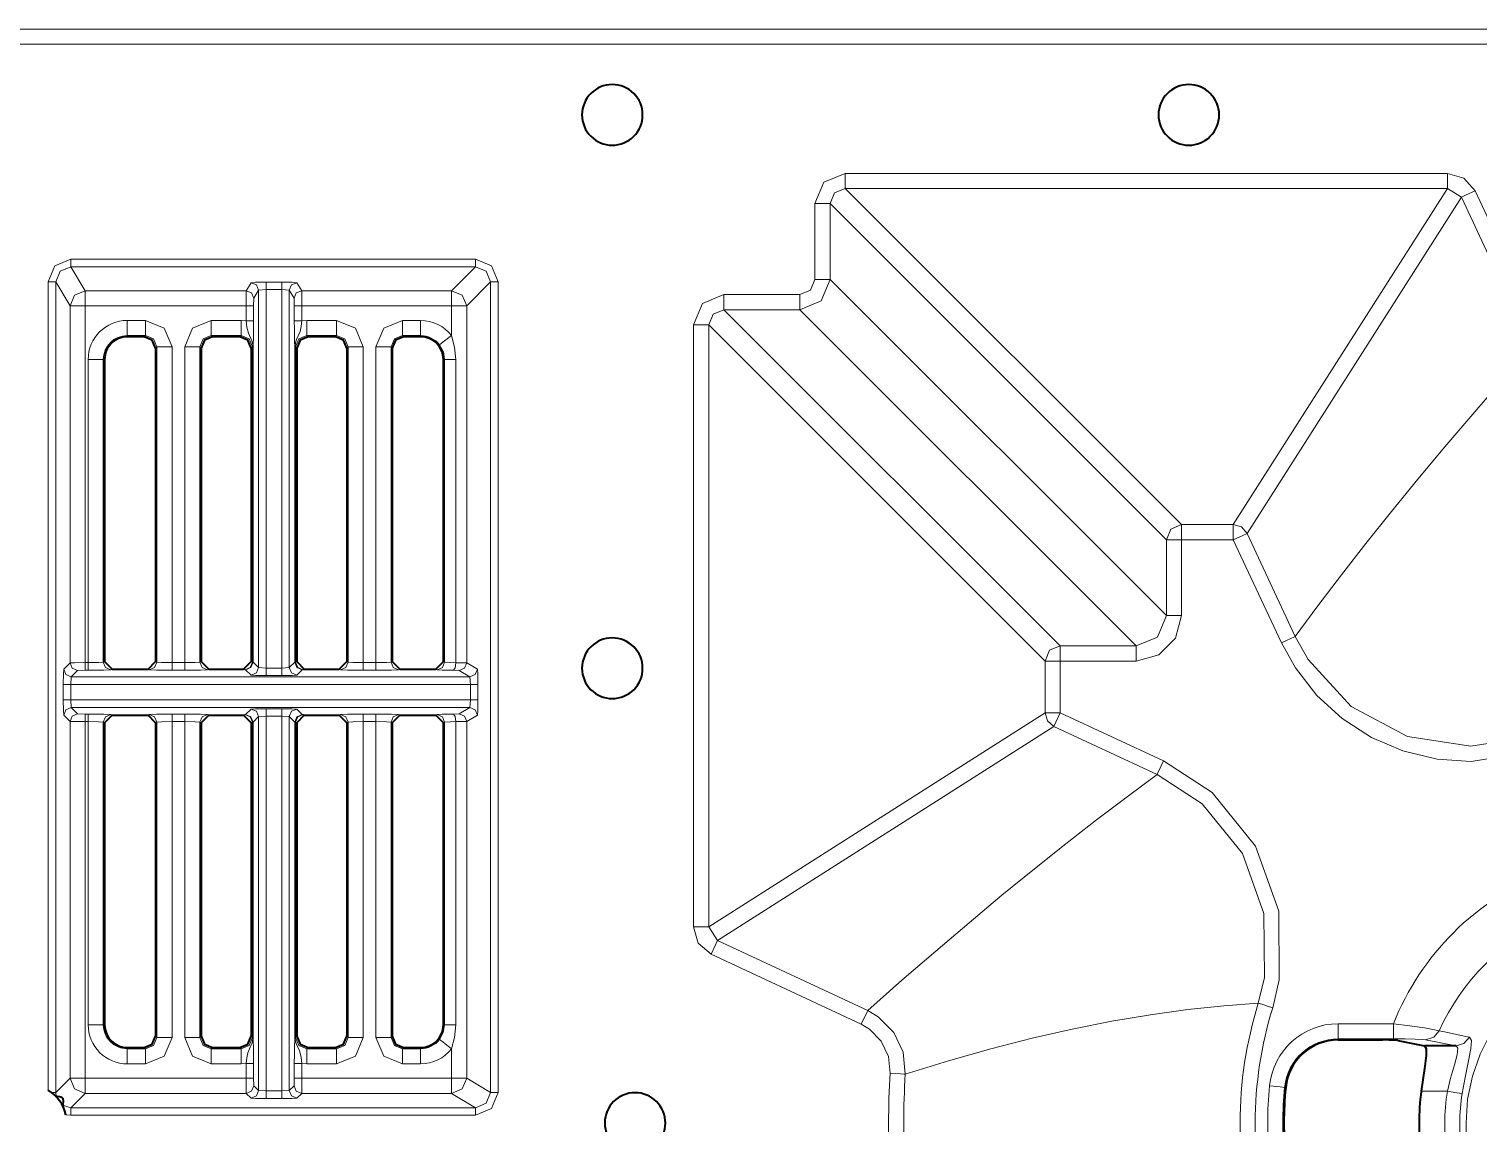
# Model space of a CAD drawing. Header units: millimetres. Extents: x 0 to 2941, y -405 to 1422.
# Drawn here: x 515.1 to 610.6, y 1203.2 to 1275.4 of the extents above; entities that cross this region are included whole.
import ezdxf

# ---------------------------------------------------------------- set-up
doc = ezdxf.new("R2010")
doc.units = ezdxf.units.MM
doc.layers.add('FINE', color=9, linetype='Continuous')
doc.layers.add('OUTLINE', color=7, linetype='Continuous')

msp = doc.modelspace()

# ---------------------------------------------------------------- linework, layer by layer
at = {"layer": 'FINE', "lineweight": 9}
for p, q in [((681.54, 1274.35), (131.567, 1274.35)), ((568.918, 1265.835), (608.626, 1265.835)), ((568.918, 1264.837), (591.09, 1242.665)), ((608.626, 1264.837), (568.918, 1264.837)), ((594.5, 1242.665), (608.626, 1264.837)), ((609.53, 1264.26), (608.626, 1264.837)), ((610.435, 1264.682), (615.053, 1254.779)), ((566.922, 1258.833), (566.922, 1263.838)), ((590.092, 1241.667), (567.92, 1263.838)), ((567.92, 1263.838), (567.92, 1258.833)), ((609.53, 1264.26), (595.405, 1242.089)), ((614.148, 1254.357), (609.53, 1264.26)), ((517.879, 1259.67), (518.823, 1258.095)), ((544.545, 1259.67), (517.879, 1259.67)), ((542.971, 1258.095), (544.545, 1259.67)), ((517.823, 1257.096), (516.88, 1258.669)), ((516.88, 1258.669), (516.88, 1205.203)), ((518.823, 1258.095), (529.436, 1258.095)), ((529.436, 1258.095), (529.752, 1258.621)), ((530.252, 1258.121), (529.936, 1257.595)), ((530.751, 1258.164), (530.252, 1258.121)), ((530.252, 1233.23), (530.252, 1258.121)), ((530.751, 1258.663), (531.777, 1258.663)), ((532.277, 1258.121), (531.777, 1258.164)), ((532.277, 1258.121), (532.277, 1233.23)), ((532.593, 1257.595), (532.277, 1258.121)), ((532.777, 1258.621), (533.092, 1258.095)), ((533.092, 1258.095), (542.971, 1258.095)), ((545.544, 1258.67), (543.97, 1257.096)), ((545.544, 1205.202), (545.544, 1258.67)), ((546.044, 1258.67), (546.044, 1205.202)), ((567.92, 1258.833), (590.092, 1236.661)), ((517.823, 1233.545), (517.823, 1257.096)), ((518.823, 1257.096), (518.823, 1233.558)), ((529.936, 1257.595), (529.923, 1257.096)), ((529.923, 1257.096), (529.923, 1256.102)), ((532.605, 1257.096), (532.593, 1257.595)), ((532.605, 1256.102), (532.605, 1257.096)), ((533.105, 1257.096), (533.105, 1256.102)), ((543.97, 1257.096), (543.97, 1233.546)), ((560.918, 1257.835), (565.923, 1257.835)), ((521.599, 1256.133), (522.797, 1256.133)), ((527.132, 1256.133), (529.097, 1256.133)), ((529.097, 1256.133), (529.424, 1256.102)), ((533.105, 1256.102), (533.432, 1256.133)), ((533.432, 1256.133), (535.397, 1256.133)), ((539.732, 1256.133), (540.929, 1256.133)), ((560.918, 1256.837), (583.09, 1234.665)), ((565.923, 1256.837), (560.918, 1256.837)), ((588.095, 1234.665), (565.923, 1256.837)), ((521.599, 1255.135), (521.599, 1255.053)), ((522.797, 1255.135), (521.599, 1255.135)), ((522.715, 1255.053), (522.797, 1255.135)), ((529.015, 1255.053), (529.097, 1255.135)), ((533.432, 1255.135), (533.513, 1255.053)), ((535.397, 1255.135), (533.432, 1255.135)), ((535.315, 1255.053), (535.397, 1255.135)), ((540.929, 1255.135), (539.732, 1255.135)), ((539.732, 1255.135), (539.813, 1255.053)), ((540.929, 1255.053), (540.929, 1255.135)), ((558.922, 1216.131), (558.922, 1255.839)), ((582.092, 1233.667), (559.92, 1255.839)), ((559.92, 1255.839), (559.92, 1216.131)), ((523.546, 1254.385), (523.464, 1254.304)), ((523.546, 1233.595), (523.546, 1254.385)), ((524.544, 1254.385), (524.544, 1233.558)), ((525.384, 1233.558), (525.384, 1254.385)), ((526.383, 1254.385), (526.383, 1233.595)), ((526.464, 1254.304), (526.383, 1254.385)), ((529.846, 1254.385), (529.764, 1254.304)), ((529.846, 1233.595), (529.846, 1254.385)), ((529.878, 1233.587), (529.878, 1254.385)), ((529.894, 1254.385), (529.894, 1233.587)), ((532.634, 1233.587), (532.634, 1254.385)), ((532.651, 1254.385), (532.651, 1233.587)), ((532.683, 1254.385), (532.683, 1233.595)), ((532.764, 1254.304), (532.683, 1254.385)), ((536.146, 1254.385), (536.064, 1254.304)), ((536.146, 1233.595), (536.146, 1254.385)), ((538.983, 1254.385), (538.983, 1233.595)), ((539.064, 1254.304), (538.983, 1254.385)), ((519.019, 1233.558), (519.019, 1253.553)), ((520.017, 1253.553), (520.017, 1233.595)), ((520.099, 1253.553), (520.017, 1253.553)), ((542.515, 1253.553), (542.429, 1253.553)), ((542.515, 1233.593), (542.515, 1253.553)), ((543.242, 1253.553), (543.242, 1233.557)), ((591.09, 1242.665), (594.5, 1242.665)), ((595.405, 1242.089), (598.578, 1235.285)), ((590.092, 1236.661), (590.092, 1241.667)), ((594.5, 1241.667), (591.09, 1241.667)), ((597.673, 1234.862), (594.5, 1241.667)), ((517.403, 1233.125), (517.823, 1233.545)), ((518.823, 1233.558), (519.019, 1233.558)), ((520.017, 1233.595), (520.099, 1233.636)), ((520.599, 1233.136), (520.517, 1233.095)), ((523.046, 1233.095), (522.964, 1233.136)), ((523.464, 1233.636), (523.546, 1233.595)), ((524.544, 1233.558), (525.384, 1233.558)), ((526.383, 1233.595), (526.464, 1233.636)), ((526.964, 1233.136), (526.882, 1233.095)), ((529.346, 1233.095), (529.264, 1233.136)), ((529.395, 1233.088), (529.346, 1233.095)), ((529.752, 1232.73), (529.395, 1233.088)), ((529.764, 1233.636), (529.846, 1233.595)), ((529.846, 1233.595), (529.878, 1233.587)), ((529.894, 1233.587), (530.252, 1233.23)), ((530.252, 1233.23), (530.751, 1233.205)), ((531.777, 1233.205), (532.277, 1233.23)), ((532.277, 1233.23), (532.634, 1233.587)), ((532.651, 1233.587), (532.683, 1233.595)), ((532.683, 1233.595), (532.764, 1233.636)), ((533.182, 1233.095), (533.134, 1233.088)), ((533.264, 1233.136), (533.182, 1233.095)), ((535.646, 1233.095), (535.564, 1233.136)), ((536.064, 1233.636), (536.146, 1233.595)), ((538.983, 1233.595), (539.064, 1233.636)), ((539.564, 1233.136), (539.482, 1233.095)), ((542.015, 1233.093), (541.929, 1233.136)), ((542.429, 1233.636), (542.515, 1233.593)), ((542.515, 1233.593), (543.242, 1233.557)), ((543.242, 1233.557), (543.97, 1233.546)), ((543.97, 1233.546), (544.67, 1233.125)), ((582.092, 1230.257), (582.092, 1233.667)), ((517.378, 1231.1), (517.378, 1232.126)), ((517.903, 1232.626), (517.878, 1232.126)), ((518.323, 1233.045), (517.903, 1232.626)), ((518.823, 1233.058), (518.323, 1233.045)), ((519.019, 1233.058), (518.823, 1233.058)), ((525.384, 1233.058), (524.544, 1233.058)), ((531.777, 1232.705), (530.751, 1232.705)), ((537.984, 1233.058), (537.144, 1233.058)), ((543.47, 1233.046), (543.106, 1233.058)), ((544.213, 1232.126), (544.171, 1232.626)), ((544.713, 1232.126), (544.713, 1231.1)), ((517.878, 1231.1), (517.903, 1230.6)), ((517.903, 1230.6), (518.323, 1230.18)), ((532.777, 1230.495), (533.134, 1230.138)), ((544.171, 1230.6), (544.213, 1231.1)), ((559.92, 1216.131), (582.092, 1230.257)), ((517.823, 1229.68), (517.403, 1230.1)), ((517.823, 1206.147), (517.823, 1229.68)), ((518.323, 1230.18), (518.823, 1230.167)), ((518.823, 1230.167), (519.019, 1230.167)), ((518.823, 1229.668), (518.823, 1206.147)), ((520.017, 1229.63), (520.017, 1209.673)), ((520.099, 1229.59), (520.017, 1229.63)), ((520.517, 1230.13), (520.599, 1230.089)), ((522.964, 1230.089), (523.046, 1230.13)), ((523.546, 1229.63), (523.464, 1229.59)), ((523.546, 1208.84), (523.546, 1229.63)), ((524.544, 1230.167), (525.384, 1230.167)), ((524.544, 1229.668), (524.544, 1208.84)), ((526.383, 1229.63), (526.383, 1208.84)), ((526.464, 1229.59), (526.383, 1229.63)), ((526.882, 1230.13), (526.964, 1230.089)), ((529.264, 1230.089), (529.346, 1230.13)), ((529.346, 1230.13), (529.395, 1230.138)), ((529.846, 1229.63), (529.764, 1229.59)), ((529.878, 1229.638), (529.846, 1229.63)), ((529.846, 1208.84), (529.846, 1229.63)), ((529.878, 1208.84), (529.878, 1229.638)), ((530.751, 1230.021), (530.252, 1229.996)), ((530.252, 1205.331), (530.252, 1229.996)), ((532.277, 1229.996), (531.777, 1230.021)), ((532.651, 1229.638), (532.651, 1208.84)), ((532.683, 1229.63), (532.651, 1229.638)), ((532.683, 1229.63), (532.683, 1208.84)), ((532.764, 1229.59), (532.683, 1229.63)), ((533.134, 1230.138), (533.182, 1230.13)), ((533.182, 1230.13), (533.264, 1230.089)), ((535.564, 1230.089), (535.646, 1230.13)), ((536.146, 1229.63), (536.064, 1229.59)), ((536.146, 1208.84), (536.146, 1229.63)), ((537.144, 1229.668), (537.144, 1208.84)), ((537.984, 1229.668), (537.144, 1229.668)), ((537.984, 1208.84), (537.984, 1229.668)), ((538.983, 1229.63), (538.983, 1208.84)), ((539.064, 1229.59), (538.983, 1229.63)), ((539.482, 1230.13), (539.564, 1230.089)), ((541.929, 1230.089), (542.015, 1230.132)), ((542.515, 1229.632), (542.429, 1229.59)), ((543.242, 1229.668), (542.515, 1229.632)), ((542.515, 1209.673), (542.515, 1229.632)), ((543.106, 1230.168), (543.47, 1230.18)), ((543.97, 1229.68), (543.242, 1229.668)), ((544.67, 1230.1), (543.97, 1229.68)), ((543.97, 1229.68), (543.97, 1206.147)), ((582.668, 1229.352), (560.496, 1215.227)), ((589.472, 1226.179), (582.668, 1229.352)), ((559.92, 1216.131), (560.496, 1215.227)), ((560.496, 1215.227), (570.4, 1210.609)), ((569.978, 1209.704), (560.075, 1214.322)), ((520.017, 1209.673), (520.099, 1209.673)), ((542.429, 1209.673), (542.515, 1209.673)), ((601.416, 1209.741), (605.061, 1209.741)), ((523.464, 1208.921), (523.546, 1208.84)), ((526.383, 1208.84), (526.464, 1208.921)), ((529.764, 1208.921), (529.846, 1208.84)), ((532.683, 1208.84), (532.764, 1208.921)), ((536.064, 1208.921), (536.146, 1208.84)), ((538.983, 1208.84), (539.064, 1208.921)), ((605.061, 1208.742), (601.416, 1208.742)), ((601.416, 1208.67), (601.416, 1208.742)), ((609.181, 1208.291), (607.175, 1208.684)), ((521.599, 1208.172), (521.599, 1208.091)), ((521.599, 1208.091), (522.797, 1208.091)), ((522.797, 1208.091), (522.715, 1208.172)), ((529.097, 1208.091), (529.015, 1208.172)), ((533.513, 1208.172), (533.432, 1208.091)), ((533.432, 1208.091), (535.397, 1208.091)), ((535.397, 1208.091), (535.315, 1208.172)), ((539.813, 1208.172), (539.732, 1208.091)), ((539.732, 1208.091), (540.929, 1208.091)), ((540.929, 1208.091), (540.929, 1208.172)), ((522.797, 1207.092), (521.599, 1207.092)), ((529.097, 1207.092), (527.132, 1207.092)), ((529.424, 1207.123), (529.097, 1207.092)), ((529.923, 1207.123), (529.923, 1206.147)), ((532.605, 1206.147), (532.605, 1207.123)), ((533.105, 1207.123), (533.105, 1206.147)), ((533.432, 1207.092), (533.105, 1207.123)), ((535.397, 1207.092), (533.432, 1207.092)), ((540.929, 1207.092), (539.732, 1207.092)), ((516.88, 1205.203), (517.823, 1206.147)), ((529.923, 1206.147), (529.936, 1205.647)), ((529.936, 1205.647), (530.252, 1205.331)), ((532.592, 1205.647), (532.605, 1206.147)), ((543.97, 1206.147), (545.544, 1205.202)), ((597.882, 1205.541), (597.952, 1205.534)), ((516.88, 1205.203), (516.913, 1204.948)), ((518.823, 1205.147), (517.879, 1204.203)), ((529.436, 1205.147), (518.823, 1205.147)), ((529.752, 1204.832), (529.436, 1205.147)), ((530.252, 1205.331), (530.751, 1205.306)), ((530.751, 1205.306), (531.777, 1205.306)), ((531.777, 1204.806), (530.751, 1204.806)), ((531.777, 1205.306), (532.277, 1205.331)), ((533.092, 1205.147), (532.777, 1204.832)), ((542.971, 1205.147), (533.092, 1205.147)), ((544.544, 1204.203), (542.971, 1205.147)), ((606.891, 1205.294), (608.61, 1205.294)), ((517.34, 1204.361), (517.879, 1204.203)), ((517.879, 1203.703), (517.556, 1203.739)), ((517.879, 1204.203), (544.544, 1204.203)), ((544.544, 1203.703), (517.879, 1203.703))]:
    msp.add_line(p, q, dxfattribs=at)
for points in [[(131.567, 1275.35), (681.54, 1275.35), (681.558, 1275.359)], [(566.922, 1263.838), (567.506, 1265.251), (568.918, 1265.835)], [(568.918, 1265.835), (568.918, 1265.149), (568.918, 1264.837)], [(608.626, 1265.835), (608.626, 1265.149), (608.626, 1264.837)], [(608.626, 1265.835), (609.698, 1265.523), (610.435, 1264.682)], [(568.918, 1264.837), (568.211, 1264.546), (567.92, 1263.838)], [(610.435, 1264.682), (609.813, 1264.392), (609.53, 1264.26)], [(566.922, 1263.838), (567.608, 1263.838), (567.92, 1263.838)], [(516.38, 1205.348), (516.38, 1258.669), (516.819, 1259.73), (517.879, 1260.169)], [(517.879, 1259.67), (517.879, 1259.823), (517.879, 1260.169)], [(517.879, 1260.169), (544.545, 1260.169), (545.605, 1259.731), (546.044, 1258.67)], [(544.545, 1259.67), (544.545, 1259.823), (544.545, 1260.169)], [(517.879, 1259.67), (517.172, 1259.377), (516.88, 1258.669)], [(545.544, 1258.67), (545.252, 1259.377), (544.545, 1259.67)], [(516.88, 1258.669), (516.729, 1258.669), (516.38, 1258.669)], [(517.823, 1257.096), (518.117, 1257.802), (518.823, 1258.095)], [(518.823, 1257.096), (518.823, 1257.787), (518.823, 1258.095)], [(529.424, 1257.096), (529.427, 1257.787), (529.436, 1258.095)], [(529.436, 1258.095), (529.789, 1257.948), (529.936, 1257.595)], [(529.752, 1258.621), (530.054, 1258.651), (530.751, 1258.663)], [(529.752, 1258.621), (530.105, 1258.474), (530.252, 1258.121)], [(530.751, 1258.663), (530.751, 1258.51), (530.751, 1258.164)], [(530.751, 1258.164), (530.751, 1233.205), (531.777, 1233.205)], [(531.777, 1233.205), (531.777, 1258.164), (530.751, 1258.164)], [(531.777, 1258.663), (531.777, 1258.51), (531.777, 1258.164)], [(531.777, 1258.663), (532.475, 1258.651), (532.777, 1258.621)], [(532.777, 1258.621), (532.424, 1258.474), (532.277, 1258.121)], [(533.092, 1258.095), (532.739, 1257.948), (532.593, 1257.595)], [(533.092, 1258.095), (533.101, 1257.787), (533.105, 1257.096)], [(542.971, 1258.095), (543.676, 1257.802), (543.97, 1257.096)], [(542.971, 1257.096), (542.971, 1257.787), (542.971, 1258.095)], [(546.044, 1258.67), (545.698, 1258.67), (545.544, 1258.67)], [(567.92, 1258.833), (567.334, 1257.423), (565.923, 1256.837)], [(565.923, 1257.835), (566.63, 1258.128), (566.922, 1258.833)], [(566.922, 1258.833), (567.608, 1258.833), (567.92, 1258.833)], [(518.823, 1257.096), (518.125, 1257.096), (517.823, 1257.096)], [(529.424, 1256.102), (529.424, 1257.096), (518.823, 1257.096)], [(529.424, 1257.096), (529.773, 1257.096), (529.923, 1257.096)], [(533.105, 1257.096), (532.756, 1257.096), (532.605, 1257.096)], [(542.971, 1255.131), (542.971, 1257.096), (533.105, 1257.096)], [(543.97, 1257.096), (543.662, 1257.096), (542.971, 1257.096)], [(558.922, 1255.839), (559.506, 1257.251), (560.918, 1257.835)], [(560.918, 1257.835), (560.918, 1257.149), (560.918, 1256.837)], [(565.923, 1257.835), (565.923, 1257.149), (565.923, 1256.837)], [(521.599, 1256.133), (521.599, 1255.445), (521.599, 1255.135)], [(522.797, 1256.133), (522.797, 1255.445), (522.797, 1255.135)], [(522.797, 1256.133), (524.033, 1255.622), (524.544, 1254.385)], [(525.384, 1254.385), (525.896, 1255.622), (527.132, 1256.133)], [(527.132, 1255.135), (527.132, 1255.445), (527.132, 1256.133)], [(529.097, 1255.135), (529.097, 1255.445), (529.097, 1256.133)], [(529.424, 1256.102), (529.773, 1256.102), (529.923, 1256.102)], [(529.878, 1254.385), (529.875, 1254.456), (529.866, 1254.543), (529.807, 1254.782), (529.585, 1255.282), (529.474, 1255.696), (529.424, 1256.102)], [(529.923, 1256.102), (529.92, 1255.511), (529.911, 1254.963), (529.898, 1254.555), (529.895, 1254.447), (529.894, 1254.413), (529.894, 1254.385)], [(533.105, 1256.102), (532.756, 1256.102), (532.605, 1256.102)], [(532.634, 1254.385), (532.634, 1254.398), (532.634, 1254.425), (532.633, 1254.485), (532.631, 1254.534), (532.628, 1254.608), (532.614, 1255.102), (532.608, 1255.572), (532.605, 1256.102)], [(533.105, 1256.102), (533.062, 1255.739), (532.984, 1255.396), (532.759, 1254.878), (532.708, 1254.741), (532.679, 1254.634), (532.656, 1254.488), (532.651, 1254.418), (532.651, 1254.385)], [(533.432, 1255.135), (533.432, 1255.445), (533.432, 1256.133)], [(535.397, 1255.135), (535.397, 1255.445), (535.397, 1256.133)], [(535.397, 1256.133), (536.633, 1255.622), (537.144, 1254.385)], [(537.984, 1254.385), (538.496, 1255.622), (539.732, 1256.133)], [(539.732, 1255.135), (539.732, 1255.445), (539.732, 1256.133)], [(540.929, 1255.135), (540.929, 1255.445), (540.929, 1256.133)], [(560.918, 1256.837), (560.211, 1256.546), (559.92, 1255.839)], [(523.546, 1254.385), (523.327, 1254.916), (522.797, 1255.135)], [(527.132, 1255.135), (526.601, 1254.916), (526.383, 1254.385)], [(529.097, 1255.135), (527.132, 1255.135), (527.213, 1255.053)], [(529.846, 1254.385), (529.628, 1254.916), (529.097, 1255.135)], [(533.432, 1255.135), (532.901, 1254.916), (532.683, 1254.385)], [(536.146, 1254.385), (535.928, 1254.916), (535.397, 1255.135)], [(539.732, 1255.135), (539.201, 1254.916), (538.983, 1254.385)], [(542.971, 1255.131), (542.426, 1254.71), (542.181, 1254.52)], [(542.971, 1255.131), (543.174, 1254.373), (543.242, 1253.553)], [(558.922, 1255.839), (559.608, 1255.839), (559.92, 1255.839)], [(523.546, 1254.385), (523.856, 1254.385), (524.544, 1254.385)], [(525.384, 1254.385), (526.073, 1254.385), (526.383, 1254.385)], [(529.846, 1254.385), (529.856, 1254.385), (529.878, 1254.385)], [(529.878, 1254.385), (529.889, 1254.385), (529.894, 1254.385)], [(532.651, 1254.385), (532.639, 1254.385), (532.634, 1254.385)], [(532.651, 1254.385), (532.672, 1254.385), (532.683, 1254.385)], [(536.146, 1254.385), (536.456, 1254.385), (537.144, 1254.385)], [(537.144, 1254.385), (537.144, 1233.558), (537.984, 1233.558), (537.984, 1254.385)], [(538.983, 1254.385), (538.673, 1254.385), (537.984, 1254.385)], [(598.578, 1235.285), (600.07, 1237.297), (601.625, 1239.341), (603.244, 1241.416), (604.926, 1243.522), (606.672, 1245.66), (608.449, 1247.789), (610.288, 1249.948), (612.187, 1252.138), (614.148, 1254.357)], [(519.019, 1253.553), (519.707, 1253.553), (520.017, 1253.553)], [(543.242, 1253.553), (542.732, 1253.553), (542.515, 1253.553)], [(590.092, 1241.667), (590.385, 1242.371), (591.09, 1242.665)], [(591.09, 1241.667), (591.09, 1242.353), (591.09, 1242.665)], [(594.5, 1241.667), (594.5, 1242.353), (594.5, 1242.665)], [(594.5, 1242.665), (595.036, 1242.508), (595.405, 1242.089)], [(594.5, 1241.667), (595.123, 1241.957), (595.405, 1242.089)], [(591.09, 1241.667), (591.09, 1236.661), (590.689, 1235.164), (589.594, 1234.068), (588.095, 1233.667), (583.09, 1233.667)], [(591.09, 1241.667), (590.404, 1241.667), (590.092, 1241.667)], [(588.095, 1234.665), (589.509, 1235.248), (590.092, 1236.661)], [(591.09, 1236.661), (590.404, 1236.661), (590.092, 1236.661)], [(597.673, 1234.862), (598.008, 1235.019), (598.295, 1235.153), (598.495, 1235.246), (598.578, 1235.285)], [(598.578, 1235.285), (599.425, 1233.756), (602.276, 1230.66), (605.992, 1228.682), (610.155, 1228.047), (613.663, 1228.61)], [(582.092, 1233.667), (582.404, 1233.667), (583.09, 1233.667), (583.09, 1234.353), (583.09, 1234.665)], [(582.092, 1233.667), (582.385, 1234.372), (583.09, 1234.665), (588.095, 1234.665)], [(588.095, 1233.667), (588.095, 1234.353), (588.095, 1234.665)], [(613.959, 1227.657), (610.172, 1227.049), (607.928, 1227.197), (605.677, 1227.736), (603.61, 1228.618), (601.666, 1229.87), (600.008, 1231.388), (598.588, 1233.213), (597.673, 1234.862)], [(517.378, 1232.126), (517.385, 1232.824), (517.403, 1233.125)], [(517.903, 1232.626), (517.55, 1232.772), (517.403, 1233.125)], [(517.823, 1233.545), (518.125, 1233.554), (518.823, 1233.558)], [(518.323, 1233.045), (517.97, 1233.192), (517.823, 1233.545)], [(518.823, 1233.058), (518.823, 1233.209), (518.823, 1233.558)], [(519.019, 1233.558), (519.707, 1233.569), (520.017, 1233.595)], [(519.019, 1233.058), (519.019, 1233.209), (519.019, 1233.558)], [(520.517, 1233.095), (520.051, 1233.069), (519.019, 1233.058)], [(520.517, 1233.095), (520.164, 1233.242), (520.017, 1233.595)], [(523.546, 1233.595), (523.399, 1233.242), (523.046, 1233.095)], [(524.544, 1233.058), (523.512, 1233.069), (523.046, 1233.095)], [(523.546, 1233.595), (523.856, 1233.569), (524.544, 1233.558)], [(524.544, 1233.558), (524.544, 1233.209), (524.544, 1233.058)], [(525.384, 1233.558), (526.073, 1233.569), (526.383, 1233.595)], [(525.384, 1233.558), (525.384, 1233.209), (525.384, 1233.058)], [(526.882, 1233.095), (526.417, 1233.069), (525.384, 1233.058)], [(526.383, 1233.595), (526.529, 1233.242), (526.882, 1233.095)], [(529.346, 1233.095), (529.699, 1233.242), (529.846, 1233.595)], [(529.395, 1233.088), (529.748, 1233.234), (529.894, 1233.587)], [(529.395, 1233.088), (529.735, 1233.235), (529.878, 1233.587)], [(529.752, 1232.73), (530.105, 1232.877), (530.252, 1233.23)], [(529.878, 1233.587), (529.889, 1233.587), (529.894, 1233.587)], [(530.751, 1232.705), (530.751, 1232.856), (530.751, 1233.205)], [(531.777, 1232.705), (531.777, 1232.856), (531.777, 1233.205)], [(533.134, 1233.088), (532.777, 1232.73), (532.475, 1232.712), (531.777, 1232.705)], [(532.777, 1232.73), (532.424, 1232.877), (532.277, 1233.23)], [(533.134, 1233.088), (532.781, 1233.234), (532.634, 1233.587)], [(532.634, 1233.587), (532.639, 1233.587), (532.651, 1233.587)], [(533.134, 1233.088), (532.794, 1233.235), (532.651, 1233.587)], [(533.182, 1233.095), (532.829, 1233.242), (532.683, 1233.595)], [(536.146, 1233.595), (535.999, 1233.242), (535.646, 1233.095)], [(537.144, 1233.058), (536.112, 1233.069), (535.646, 1233.095)], [(536.146, 1233.595), (536.456, 1233.569), (537.144, 1233.558)], [(537.144, 1233.558), (537.144, 1233.209), (537.144, 1233.058)], [(537.984, 1233.558), (538.673, 1233.569), (538.983, 1233.595)], [(537.984, 1233.558), (537.984, 1233.209), (537.984, 1233.058)], [(539.482, 1233.095), (539.017, 1233.069), (537.984, 1233.058)], [(538.983, 1233.595), (539.129, 1233.242), (539.482, 1233.095)], [(542.015, 1233.093), (542.368, 1233.24), (542.515, 1233.593)], [(543.106, 1233.058), (542.341, 1233.071), (542.015, 1233.093)], [(543.106, 1233.058), (543.201, 1233.209), (543.242, 1233.557)], [(543.47, 1233.046), (543.823, 1233.192), (543.97, 1233.546)], [(544.171, 1232.626), (544.524, 1232.772), (544.67, 1233.125)], [(544.67, 1233.125), (544.7, 1232.824), (544.713, 1232.126)], [(517.878, 1232.126), (517.529, 1232.126), (517.378, 1232.126)], [(517.903, 1232.626), (544.171, 1232.626), (543.47, 1233.046)], [(530.751, 1232.705), (530.054, 1232.712), (529.752, 1232.73)], [(544.213, 1232.126), (544.559, 1232.126), (544.713, 1232.126)], [(517.878, 1231.1), (517.529, 1231.1), (517.378, 1231.1)], [(517.403, 1230.1), (517.385, 1230.402), (517.378, 1231.1)], [(517.903, 1230.6), (517.55, 1230.453), (517.403, 1230.1)], [(543.47, 1230.18), (544.171, 1230.6), (517.903, 1230.6)], [(529.395, 1230.138), (529.752, 1230.495), (530.054, 1230.513), (530.751, 1230.521), (531.777, 1230.521)], [(530.252, 1229.996), (530.105, 1230.349), (529.752, 1230.495)], [(530.751, 1230.021), (530.751, 1230.37), (530.751, 1230.521)], [(531.777, 1230.021), (531.777, 1230.37), (531.777, 1230.521)], [(531.777, 1230.521), (532.475, 1230.513), (532.777, 1230.495)], [(532.277, 1229.996), (532.424, 1230.349), (532.777, 1230.495)], [(544.171, 1230.6), (544.524, 1230.453), (544.67, 1230.1)], [(544.213, 1231.1), (544.559, 1231.1), (544.713, 1231.1)], [(544.713, 1231.1), (544.7, 1230.402), (544.67, 1230.1)], [(582.092, 1230.257), (582.404, 1230.257), (583.09, 1230.257)], [(582.668, 1229.352), (582.249, 1229.72), (582.092, 1230.257)], [(582.668, 1229.352), (582.8, 1229.635), (583.09, 1230.257)], [(518.323, 1230.18), (517.97, 1230.034), (517.823, 1229.68)], [(518.823, 1229.668), (518.125, 1229.671), (517.823, 1229.68)], [(518.823, 1230.167), (518.823, 1230.016), (518.823, 1229.668)], [(519.019, 1209.673), (519.019, 1229.668), (518.823, 1229.668)], [(519.019, 1229.668), (519.019, 1230.016), (519.019, 1230.167)], [(519.019, 1230.167), (520.051, 1230.156), (520.517, 1230.13)], [(520.017, 1229.63), (519.707, 1229.657), (519.019, 1229.668)], [(520.017, 1229.63), (520.164, 1229.983), (520.517, 1230.13)], [(523.046, 1230.13), (523.512, 1230.156), (524.544, 1230.167)], [(523.046, 1230.13), (523.399, 1229.983), (523.546, 1229.63)], [(524.544, 1229.668), (523.856, 1229.657), (523.546, 1229.63)], [(524.544, 1230.167), (524.544, 1230.016), (524.544, 1229.668)], [(525.384, 1208.84), (525.384, 1229.668), (524.544, 1229.668)], [(525.384, 1230.167), (525.384, 1230.016), (525.384, 1229.668)], [(525.384, 1230.167), (526.417, 1230.156), (526.882, 1230.13)], [(526.383, 1229.63), (526.073, 1229.657), (525.384, 1229.668)], [(526.882, 1230.13), (526.529, 1229.983), (526.383, 1229.63)], [(529.846, 1229.63), (529.699, 1229.983), (529.346, 1230.13)], [(529.894, 1229.638), (529.748, 1229.991), (529.395, 1230.138)], [(529.878, 1229.638), (529.735, 1229.991), (529.395, 1230.138)], [(529.894, 1229.638), (529.889, 1229.638), (529.878, 1229.638)], [(530.252, 1229.996), (529.894, 1229.638), (529.894, 1208.84)], [(531.777, 1205.306), (531.777, 1230.021), (530.751, 1230.021), (530.751, 1205.306)], [(532.634, 1208.84), (532.634, 1229.638), (532.277, 1229.996), (532.277, 1205.331), (532.592, 1205.647)], [(532.634, 1229.638), (532.781, 1229.991), (533.134, 1230.138)], [(532.651, 1229.638), (532.639, 1229.638), (532.634, 1229.638)], [(532.651, 1229.638), (532.794, 1229.991), (533.134, 1230.138)], [(532.683, 1229.63), (532.829, 1229.983), (533.182, 1230.13)], [(535.646, 1230.13), (536.112, 1230.156), (537.144, 1230.167)], [(535.646, 1230.13), (535.999, 1229.983), (536.146, 1229.63)], [(537.144, 1229.668), (536.456, 1229.657), (536.146, 1229.63)], [(537.144, 1230.167), (537.144, 1230.016), (537.144, 1229.668)], [(537.144, 1230.167), (537.984, 1230.167), (539.017, 1230.156), (539.482, 1230.13)], [(537.984, 1230.167), (537.984, 1230.016), (537.984, 1229.668)], [(538.983, 1229.63), (538.673, 1229.657), (537.984, 1229.668)], [(539.482, 1230.13), (539.129, 1229.983), (538.983, 1229.63)], [(542.015, 1230.132), (542.341, 1230.155), (543.106, 1230.168)], [(542.015, 1230.132), (542.368, 1229.985), (542.515, 1229.632)], [(543.242, 1229.668), (543.242, 1209.673), (543.171, 1208.836), (542.971, 1208.095)], [(543.106, 1230.168), (543.201, 1230.017), (543.242, 1229.668)], [(543.47, 1230.18), (543.823, 1230.033), (543.97, 1229.68)], [(589.472, 1226.179), (589.511, 1226.262), (589.604, 1226.462), (589.738, 1226.749), (589.894, 1227.084)], [(570.4, 1210.609), (572.659, 1212.605), (574.888, 1214.537), (577.085, 1216.406), (579.251, 1218.212), (581.386, 1219.953), (583.453, 1221.602), (585.489, 1223.189), (587.496, 1224.715), (589.472, 1226.179)], [(596.147, 1211.094), (596.548, 1212.795), (596.52, 1217.003), (595.101, 1220.966), (592.448, 1224.237), (589.472, 1226.179)], [(558.922, 1216.131), (559.608, 1216.131), (559.92, 1216.131)], [(560.075, 1214.322), (559.234, 1215.059), (558.922, 1216.131)], [(560.075, 1214.322), (560.365, 1214.944), (560.496, 1215.227)], [(569.978, 1209.704), (570.134, 1210.038), (570.268, 1210.326), (570.361, 1210.526), (570.4, 1210.609)], [(570.4, 1210.609), (571.1, 1210.198), (572.115, 1209.165), (572.732, 1207.855), (572.881, 1206.415)], [(596.147, 1211.094), (593.866, 1210.927), (591.496, 1210.675), (589.041, 1210.335), (586.502, 1209.905), (583.884, 1209.383), (581.238, 1208.778), (578.521, 1208.083), (575.734, 1207.295), (572.881, 1206.415)], [(596.147, 1211.094), (596.234, 1211.067), (596.444, 1211.001), (596.747, 1210.907), (597.1, 1210.797)], [(519.019, 1209.673), (519.707, 1209.673), (520.017, 1209.673)], [(542.181, 1208.705), (542.427, 1209.16), (542.515, 1209.673)], [(543.242, 1209.673), (542.732, 1209.673), (542.515, 1209.673)], [(571.885, 1206.481), (571.771, 1207.588), (571.297, 1208.595), (570.516, 1209.388), (569.978, 1209.704)], [(601.416, 1209.741), (601.416, 1209.046), (601.416, 1208.742)], [(605.061, 1209.741), (606.142, 1209.602), (607.096, 1209.46), (607.771, 1209.344), (608.073, 1209.278)], [(605.061, 1209.741), (605.061, 1209.046), (605.061, 1208.742)], [(608.073, 1209.278), (607.71, 1208.847), (607.175, 1208.684)], [(608.073, 1209.278), (608.421, 1209.205), (609.816, 1208.909), (610.064, 1208.856)], [(522.797, 1208.091), (523.327, 1208.309), (523.546, 1208.84)], [(524.544, 1208.84), (524.033, 1207.604), (522.797, 1207.092)], [(523.546, 1208.84), (523.856, 1208.84), (524.544, 1208.84)], [(525.384, 1208.84), (526.073, 1208.84), (526.383, 1208.84)], [(527.132, 1207.092), (525.896, 1207.604), (525.384, 1208.84)], [(526.383, 1208.84), (526.601, 1208.309), (527.132, 1208.091)], [(529.097, 1208.091), (529.628, 1208.309), (529.846, 1208.84)], [(529.424, 1207.123), (529.467, 1207.487), (529.545, 1207.83), (529.769, 1208.348), (529.82, 1208.484), (529.85, 1208.592), (529.873, 1208.737), (529.877, 1208.807), (529.878, 1208.84)], [(529.846, 1208.84), (529.856, 1208.84), (529.878, 1208.84)], [(529.894, 1208.84), (529.889, 1208.84), (529.878, 1208.84)], [(529.894, 1208.84), (529.894, 1208.827), (529.895, 1208.8), (529.896, 1208.741), (529.897, 1208.692), (529.9, 1208.617), (529.914, 1208.124), (529.921, 1207.653), (529.923, 1207.123)], [(532.605, 1207.123), (532.608, 1207.715), (532.617, 1208.263), (532.63, 1208.671), (532.634, 1208.779), (532.634, 1208.813), (532.634, 1208.84)], [(532.634, 1208.84), (532.639, 1208.84), (532.651, 1208.84)], [(532.651, 1208.84), (532.672, 1208.84), (532.683, 1208.84)], [(532.651, 1208.84), (532.653, 1208.77), (532.662, 1208.683), (532.722, 1208.443), (532.944, 1207.943), (533.055, 1207.53), (533.105, 1207.123)], [(532.683, 1208.84), (532.901, 1208.309), (533.432, 1208.091)], [(535.397, 1208.091), (535.928, 1208.309), (536.146, 1208.84)], [(537.144, 1208.84), (536.633, 1207.604), (535.397, 1207.092)], [(536.146, 1208.84), (536.456, 1208.84), (537.144, 1208.84)], [(538.983, 1208.84), (538.673, 1208.84), (537.984, 1208.84)], [(539.732, 1207.092), (538.496, 1207.604), (537.984, 1208.84)], [(538.983, 1208.84), (539.201, 1208.309), (539.732, 1208.091)], [(542.971, 1208.095), (542.426, 1208.515), (542.181, 1208.705)], [(607.175, 1208.684), (606.963, 1208.705), (606.488, 1208.724), (605.818, 1208.737), (605.061, 1208.742)], [(608.61, 1205.294), (608.818, 1206.151), (609.069, 1207.032), (609.251, 1207.69), (609.305, 1208.122), (609.181, 1208.291)], [(610.064, 1208.856), (609.701, 1208.446), (609.181, 1208.291)], [(521.599, 1208.091), (521.599, 1207.781), (521.599, 1207.092)], [(522.797, 1208.091), (522.797, 1207.781), (522.797, 1207.092)], [(527.213, 1208.172), (527.132, 1208.091), (529.097, 1208.091)], [(527.132, 1207.092), (527.132, 1207.781), (527.132, 1208.091)], [(529.097, 1207.092), (529.097, 1207.781), (529.097, 1208.091)], [(533.105, 1206.147), (542.971, 1206.147), (542.971, 1208.095)], [(533.432, 1207.092), (533.432, 1207.781), (533.432, 1208.091)], [(535.397, 1207.092), (535.397, 1207.781), (535.397, 1208.091)], [(539.732, 1208.091), (539.732, 1207.781), (539.732, 1207.092)], [(540.929, 1207.092), (540.929, 1207.781), (540.929, 1208.091)], [(518.823, 1206.147), (529.424, 1206.147), (529.424, 1207.123)], [(529.923, 1207.123), (529.773, 1207.123), (529.424, 1207.123)], [(532.605, 1207.123), (532.756, 1207.123), (533.105, 1207.123)], [(571.885, 1206.481), (572.253, 1206.456), (572.57, 1206.436), (572.789, 1206.421), (572.881, 1206.415)], [(518.823, 1205.147), (518.116, 1205.44), (517.823, 1206.147)], [(518.823, 1206.147), (518.125, 1206.147), (517.823, 1206.147)], [(518.823, 1205.147), (518.823, 1205.449), (518.823, 1206.147)], [(529.923, 1206.147), (529.773, 1206.147), (529.424, 1206.147)], [(529.436, 1205.147), (529.427, 1205.449), (529.424, 1206.147)], [(529.936, 1205.647), (529.79, 1205.294), (529.436, 1205.147)], [(532.592, 1205.647), (532.739, 1205.294), (533.092, 1205.147)], [(532.605, 1206.147), (532.756, 1206.147), (533.105, 1206.147)], [(533.105, 1206.147), (533.101, 1205.449), (533.092, 1205.147)], [(543.97, 1206.147), (543.677, 1205.44), (542.971, 1205.147)], [(543.97, 1206.147), (543.662, 1206.147), (542.971, 1206.147)], [(542.971, 1205.147), (542.971, 1205.449), (542.971, 1206.147)], [(596.887, 1205.64), (597.578, 1205.571), (597.882, 1205.541)], [(516.88, 1205.203), (516.801, 1205.203), (516.602, 1205.203)], [(530.252, 1205.331), (530.105, 1204.978), (529.752, 1204.832)], [(530.751, 1204.806), (530.054, 1204.814), (529.752, 1204.832)], [(530.751, 1205.306), (530.751, 1204.957), (530.751, 1204.806)], [(531.777, 1205.306), (531.777, 1204.957), (531.777, 1204.806)], [(532.777, 1204.832), (532.475, 1204.814), (531.777, 1204.806)], [(532.277, 1205.331), (532.424, 1204.978), (532.777, 1204.832)], [(544.544, 1204.203), (545.252, 1204.496), (545.544, 1205.202)], [(546.044, 1205.202), (545.605, 1204.142), (544.544, 1203.703)], [(546.044, 1205.202), (545.698, 1205.202), (545.544, 1205.202)], [(609.582, 1205.135), (609.244, 1205.19), (608.61, 1205.294)], [(517.879, 1203.703), (517.879, 1204.052), (517.879, 1204.203)], [(544.544, 1203.703), (544.544, 1204.052), (544.544, 1204.203)]]:
    msp.add_lwpolyline(points, dxfattribs=at)
for points in [[(521.599, 1256.133, 0.414209), (519.019, 1253.553)], [(542.971, 1255.131, 0.232165), (540.929, 1256.133)], [(521.599, 1255.134, 0.41419), (520.017, 1253.553)], [(542.515, 1253.553), (542.431, 1254.056), (542.181, 1254.52, 0.232267), (540.929, 1255.134)], [(583.09, 1233.667), (583.09, 1230.257), (589.894, 1227.084), (593.106, 1224.987), (595.97, 1221.456), (597.503, 1217.177), (597.533, 1212.634), (597.1, 1210.797, 0.151883), (597.1, 1195.583)], [(615.016, 1219.696, 0.206663), (605.061, 1209.741)], [(615.479, 1216.684, 0.182764), (608.073, 1209.278)], [(596.147, 1211.094, 0.15187), (596.147, 1195.287)], [(519.019, 1209.673, 0.414218), (521.599, 1207.093)], [(520.017, 1209.673, 0.414237), (521.599, 1208.091)], [(601.416, 1209.741, 0.385544), (596.887, 1205.64)], [(540.929, 1208.091, 0.23222), (542.181, 1208.706)], [(601.416, 1208.741, 0.385501), (597.882, 1205.541)], [(610.064, 1208.856), (610.193, 1208.639), (610.156, 1208.1), (609.998, 1207.283), (609.772, 1206.194), (609.582, 1205.135, 0.080644), (609.582, 1201.245)], [(540.929, 1207.093, 0.232231), (542.971, 1208.095)], [(571.885, 1206.481, 0.0331), (571.885, 1199.9)], [(572.881, 1206.415, 0.033099), (572.881, 1199.966)], [(596.887, 1205.64, 0.049477), (596.887, 1200.741)], [(597.882, 1205.541, 0.049515), (597.882, 1200.84)], [(608.61, 1205.293, 0.080621), (608.61, 1201.087)]]:
    msp.add_lwpolyline(points, format="xyb", dxfattribs=at)
msp.add_lwpolyline([(517.878, 1231.1), (544.213, 1231.1), (544.213, 1232.126), (517.878, 1232.126)], close=True, dxfattribs=at)
msp.add_lwpolyline([(609.839, 1203.191, 0.414209), (621.566, 1191.463, 0.414214), (633.294, 1203.191, 0.414222), (621.566, 1214.918), (619.984, 1214.81), (618.464, 1214.496), (617.02, 1213.99), (615.667, 1213.307), (614.419, 1212.461), (613.29, 1211.467), (612.296, 1210.338), (611.45, 1209.09), (610.767, 1207.737), (610.261, 1206.293), (609.947, 1204.773)], format="xyb", close=True, dxfattribs=at)
at = {"layer": 'OUTLINE', "lineweight": 40}
for p, q in [((522.715, 1255.053), (521.599, 1255.053)), ((529.015, 1255.053), (527.213, 1255.053)), ((535.315, 1255.053), (533.513, 1255.053)), ((540.929, 1255.053), (539.813, 1255.053)), ((523.464, 1254.304), (523.464, 1233.636)), ((526.464, 1254.304), (526.464, 1233.636)), ((529.764, 1254.304), (529.764, 1233.636)), ((532.764, 1254.304), (532.764, 1233.636)), ((536.064, 1254.304), (536.064, 1233.636)), ((539.064, 1254.304), (539.064, 1233.636)), ((520.099, 1253.553), (520.099, 1233.636)), ((542.429, 1233.636), (542.429, 1253.553)), ((520.099, 1233.636), (520.599, 1233.136)), ((520.599, 1233.136), (522.964, 1233.136)), ((522.964, 1233.136), (523.464, 1233.636)), ((526.464, 1233.636), (526.964, 1233.136)), ((526.964, 1233.136), (529.264, 1233.136)), ((529.264, 1233.136), (529.764, 1233.636)), ((532.764, 1233.636), (533.264, 1233.136)), ((533.264, 1233.136), (535.564, 1233.136)), ((535.564, 1233.136), (536.064, 1233.636)), ((539.064, 1233.636), (539.564, 1233.136)), ((539.564, 1233.136), (541.929, 1233.136)), ((541.929, 1233.136), (542.429, 1233.636)), ((520.599, 1230.089), (520.099, 1229.59)), ((520.099, 1229.59), (520.099, 1209.673)), ((520.599, 1230.089), (522.964, 1230.089)), ((523.464, 1229.59), (522.964, 1230.089)), ((523.464, 1229.59), (523.464, 1208.921)), ((526.964, 1230.089), (526.464, 1229.59)), ((526.464, 1229.59), (526.464, 1208.921)), ((526.964, 1230.089), (529.264, 1230.089)), ((529.764, 1229.59), (529.264, 1230.089)), ((529.764, 1229.59), (529.764, 1208.921)), ((533.264, 1230.089), (532.764, 1229.59)), ((532.764, 1229.59), (532.764, 1208.921)), ((533.264, 1230.089), (535.564, 1230.089)), ((536.064, 1229.59), (535.564, 1230.089)), ((536.064, 1229.59), (536.064, 1208.921)), ((539.564, 1230.089), (539.064, 1229.59)), ((539.064, 1229.59), (539.064, 1208.921)), ((539.564, 1230.089), (541.929, 1230.089)), ((542.429, 1229.59), (541.929, 1230.089)), ((542.429, 1209.673), (542.429, 1229.59)), ((601.416, 1208.67), (604.327, 1208.67)), ((605.354, 1208.641), (607.104, 1208.291)), ((609.181, 1208.291), (607.104, 1208.291)), ((521.599, 1208.172), (522.715, 1208.172)), ((527.213, 1208.172), (529.015, 1208.172)), ((533.513, 1208.172), (535.315, 1208.172)), ((539.813, 1208.172), (540.929, 1208.172)), ((516.602, 1205.203), (516.38, 1205.348))]:
    msp.add_line(p, q, dxfattribs=at)
for points in [[(551.567, 1269.691, 0.414176), (553.567, 1267.69, 0.414251), (555.567, 1269.691, 0.414226), (553.567, 1271.691, 0.414201)], [(593.567, 1269.691, 0.414226), (591.567, 1271.691, 0.414201), (589.567, 1269.691, 0.414176), (591.567, 1267.69, 0.414251)], [(551.567, 1233.191, 0.414176), (553.567, 1231.19, 0.414251), (555.567, 1233.191, 0.414226), (553.567, 1235.19, 0.414201)], [(557.067, 1203.191, 0.414239), (555.067, 1205.191, 0.414201), (553.067, 1203.191, 0.414176), (555.067, 1201.19, 0.414239)]]:
    msp.add_lwpolyline(points, format="xyb", close=True, dxfattribs=at)
for points in [[(521.599, 1255.053, 0.414214), (520.099, 1253.553)], [(542.429, 1253.553, 0.414222), (540.929, 1255.053)], [(520.099, 1209.673, 0.414146), (521.599, 1208.172)], [(540.929, 1208.172, 0.414272), (542.429, 1209.673)], [(601.416, 1208.67, 0.385528), (597.952, 1205.534)], [(597.952, 1205.534, 0.049492), (597.952, 1200.847)], [(517.556, 1203.739, 0.207917), (516.38, 1205.348)], [(606.891, 1205.293, 0.071276), (606.891, 1201.087)]]:
    msp.add_lwpolyline(points, format="xyb", dxfattribs=at)
for points in [[(523.464, 1254.304), (523.245, 1254.834), (522.715, 1255.053)], [(527.213, 1255.053), (526.684, 1254.834), (526.464, 1254.304)], [(529.764, 1254.304), (529.545, 1254.834), (529.015, 1255.053)], [(533.513, 1255.053), (532.984, 1254.834), (532.764, 1254.304)], [(536.064, 1254.304), (535.845, 1254.834), (535.315, 1255.053)], [(539.813, 1255.053), (539.283, 1254.834), (539.064, 1254.304)], [(522.715, 1208.172), (523.245, 1208.392), (523.464, 1208.921)], [(526.464, 1208.921), (526.684, 1208.392), (527.213, 1208.172)], [(529.015, 1208.172), (529.545, 1208.392), (529.764, 1208.921)], [(532.764, 1208.921), (532.984, 1208.392), (533.513, 1208.172)], [(535.315, 1208.172), (535.845, 1208.392), (536.064, 1208.921)], [(539.064, 1208.921), (539.283, 1208.392), (539.813, 1208.172)], [(605.354, 1208.641), (605.245, 1208.652), (605.041, 1208.661), (604.76, 1208.667), (604.421, 1208.67), (604.327, 1208.67)], [(607.104, 1208.291), (607.214, 1208.109), (607.216, 1207.639), (607.133, 1206.934), (607, 1206.034), (606.891, 1205.294)], [(516.913, 1204.948), (516.897, 1204.96), (516.846, 1205.006), (516.712, 1205.12), (516.602, 1205.203)], [(516.913, 1204.948), (516.978, 1204.956), (517.124, 1204.95), (517.218, 1204.921), (517.295, 1204.866), (517.307, 1204.853), (517.312, 1204.846), (517.314, 1204.844), (517.316, 1204.841), (517.318, 1204.838), (517.32, 1204.836), (517.322, 1204.833), (517.328, 1204.825), (517.339, 1204.805), (517.358, 1204.762), (517.379, 1204.664), (517.353, 1204.41), (517.34, 1204.361)], [(517.556, 1203.739), (517.49, 1203.98), (517.424, 1204.164), (517.368, 1204.295), (517.346, 1204.344), (517.34, 1204.361)]]:
    msp.add_lwpolyline(points, dxfattribs=at)

doc.saveas('drawing.dxf')
